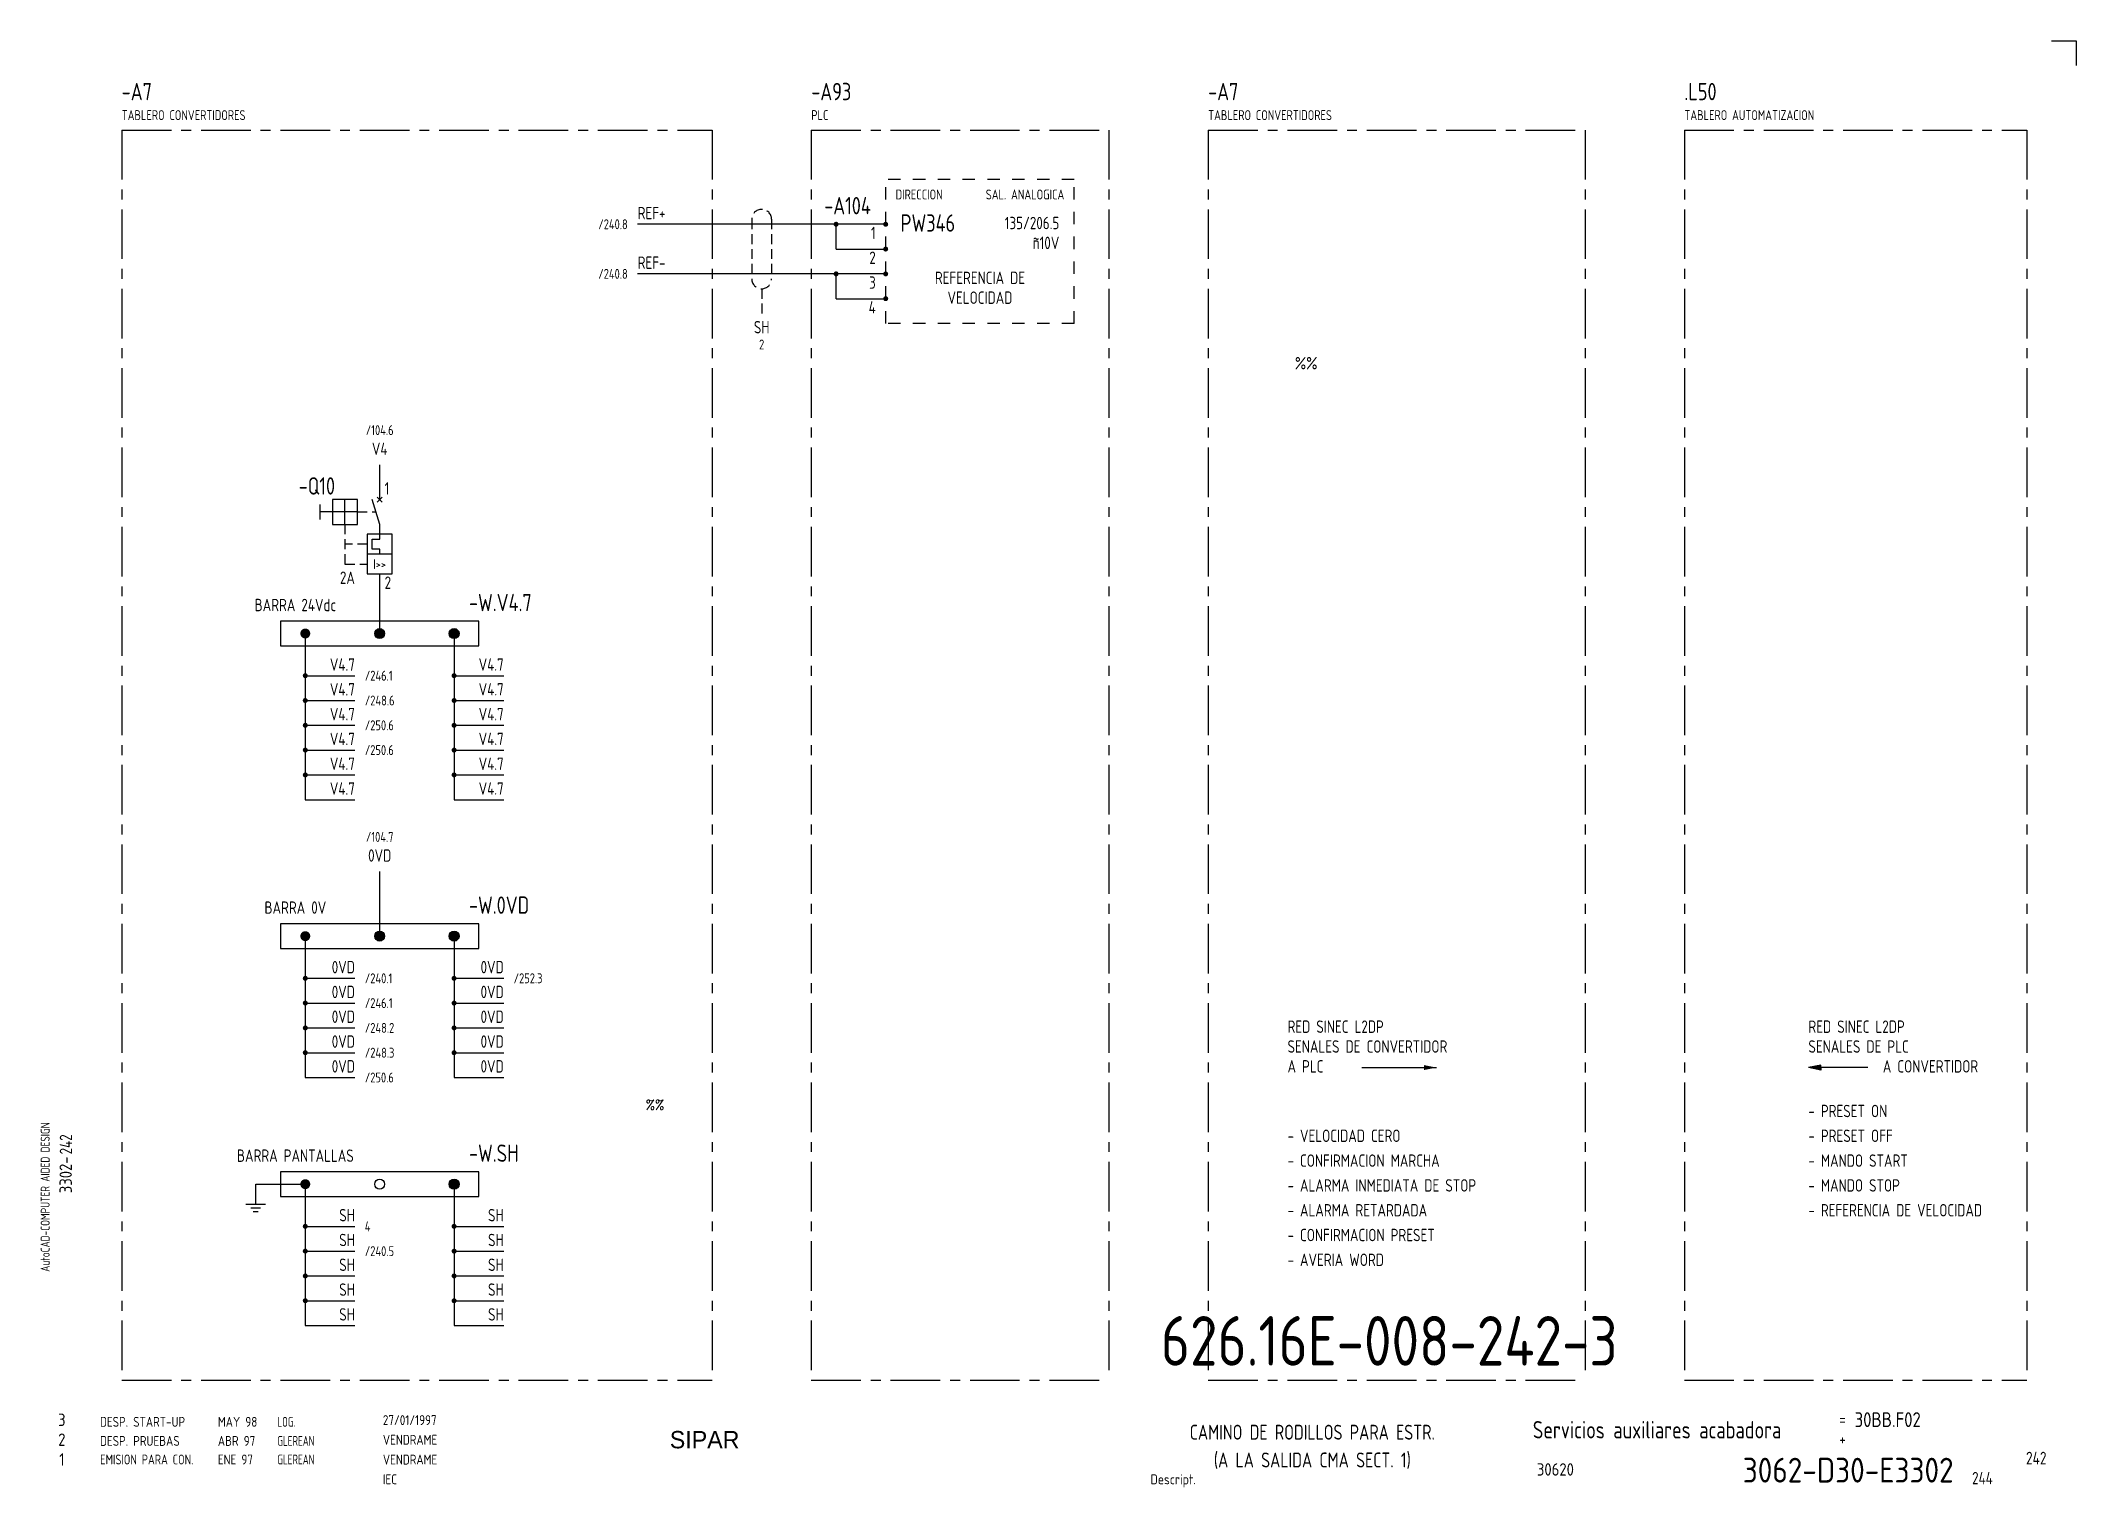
# Model space of a CAD drawing. Extents: x 10 to 420, y 5 to 297.
import ezdxf
from ezdxf.enums import TextEntityAlignment as Align

# ---------------------------------------------------------------- set-up
doc = ezdxf.new("R2010")
doc.units = 0
doc.header["$LTSCALE"] = 8
doc.header["$MEASUREMENT"] = 0
for name, pattern in [('CENTER', [2, 1.25, -0.25, 0.25, -0.25]), ('HIDDEN', [0.375, 0.25, -0.125]), ('HIDDEN1', [0.625, 0.3125, -0.3125])]:
    doc.linetypes.add(name, pattern=pattern)
doc.layers.get('0').update_dxf_attribs({"linetype": 'CONTINUOUS'})
doc.layers.add('CART', color=7, linetype='CONTINUOUS')
doc.styles.add('DIN', font='DIN', dxfattribs={"width": 0.85})
doc.styles.add('SIMPLEX', font='SIMPLEX', dxfattribs={"width": 0.9})
doc.styles.add('UNIV', font='UNIV')

# ---------------------------------------------------------------- blocks, each defined once
blk = doc.blocks.new('WB-FG100')
at = {"layer": 'CART', "color": 1}
for p, q in [((415, 297), (420, 297)), ((420, 297), (420, 292))]:
    blk.add_line(p, q, dxfattribs=at)
at = {"layer": 'CART', "color": 1, "style": 'DIN', "width": 0.8}
blk.add_text('AutoCAD-COMPUTER AIDED DESIGN', height=1.8, rotation=90, dxfattribs=at).set_placement((11.47, 48.84))
at = {"layer": 'CART', "color": 3, "style": 'DIN', "width": 0.8}
for s, p in [('=', (372.24, 17.91)), ('+', (372.24, 13.87))]:
    blk.add_text(s, height=2.5, dxfattribs=at).set_placement(p)
at = {"layer": 'CART', "color": 7, "style": 'DIN', "width": 0.9}
blk.add_attdef('FILE', text='', height=2.5, rotation=90, dxfattribs=at).set_placement((15.95, 68.38), align=Align.CENTER)
for tag, p in [('MOD-3', (13.92, 19)), ('MOD-2', (13.92, 15)), ('MOD-1', (13.92, 11)), ('NR.COMMESSA', (315, 9))]:
    blk.add_attdef(tag, text='', height=2.5, dxfattribs=at).set_placement(p, align=Align.MIDDLE)
at = {"layer": 'CART', "color": 7, "style": 'DIN'}
for tag, width, p in [('REV-3', 0.9, (21.66, 19)), ('DATA-3', 0.9, (45.37, 19)), ('NOME-3', 0.9, (57.37, 19)), ('REV-2', 0.9, (21.66, 15)), ('DATA-2', 0.9, (45.37, 15)), ('NOME-2', 0.9, (57.37, 15)), ('REV-1', 0.9, (21.66, 11)), ('DATA-1', 0.9, (45.37, 11)), ('NOME-1', 0.7, (57.37, 11))]:
    blk.add_attdef(tag, text='', height=2, dxfattribs=dict(at, width=width)).set_placement(p, align=Align.MIDDLE_LEFT)
at = {"layer": 'CART', "color": 7, "style": 'DIN', "width": 0.9}
for tag, p, height in [('DATA', (78.64, 17.94), 2), ('ESECUTORE', (78.64, 13.97), 2), ('CONTROLLORE', (78.64, 9.99), 2), ('SEGUE', (398.93, 5.65), 2.8), ('NORMA', (78.64, 6.01), 2)]:
    blk.add_attdef(tag, p, '', height=height, dxfattribs=at)
at = {"layer": 'CART', "color": 2, "style": 'DIN', "width": 0.9}
for tag, p in [('TITOLO-1/3', (266.5, 18.23)), ('TITOLO-1/2', (266.5, 15.73)), ('TITOLO-2/3', (266.5, 13.18)), ('TITOLO-2/2', (266.5, 10.68)), ('TITOLO-3/3', (266.5, 8.13))]:
    blk.add_attdef(tag, text='', height=3.5, dxfattribs=at).set_placement(p, align=Align.MIDDLE)
at = {"layer": 'CART', "color": 3, "style": 'DIN', "width": 0.9}
blk.add_attdef('ASSIEME', text='', height=3.5, dxfattribs=at).set_placement((334, 17), align=Align.MIDDLE)
at = {"layer": 'CART', "color": 3, "style": 'DIN', "width": 0.85}
for tag, p in [('=', (375.33, 16.63)), ('+', (375.33, 12.76))]:
    blk.add_attdef(tag, text='', height=3, dxfattribs=at).set_placement(p, align=Align.BOTTOM_LEFT)
at = {"layer": 'CART', "color": 3, "style": 'DIN', "width": 0.9}
blk.add_attdef('FOGLIO', text='', height=2.8, dxfattribs=at).set_placement((414.2, 9.56), align=Align.RIGHT)
at = {"layer": 'CART', "color": 2, "style": 'DIN', "width": 0.9}
blk.add_attdef('DISEGNO', text='', height=5, dxfattribs=at).set_placement((395.27, 6.35), align=Align.RIGHT)
at = {"layer": 'CART', "color": 1, "style": 'DIN', "width": 0.9}
blk.add_attdef('TIPOLOGIA', (233.37, 6), '', height=2, dxfattribs=at)
blk = doc.blocks.new('B5-3')
at = {"linetype": 'Continuous', "const_width": 0.5}
blk.add_lwpolyline([(-0.25, 0, 1), (0.25, 0, 1)], format="xyb", close=True, dxfattribs=at)
blk = doc.blocks.new('DESP')
at = {"linetype": 'Continuous', "style": 'DIN'}
for s, width, p in [('DESP. START-UP', 0.85, (21.62, 17.59)), ('MAY 98', 0.85, (45.38, 17.59)), ('LOG.', 0.7, (57.38, 17.59))]:
    blk.add_text(s, height=2, dxfattribs=dict(at, width=width)).set_placement(p)

msp = doc.modelspace()

# ---------------------------------------------------------------- linework, layer by layer
at = {"color": 3, "linetype": 'CENTER'}
for p, q in [((26, 279), (145, 279)), ((26, 279), (26, 27)), ((145, 279), (145, 27)), ((165, 279), (165, 27)), ((165, 279), (225, 279)), ((225, 279), (225, 27)), ((245, 279), (245, 27)), ((245, 279), (321, 279)), ((321, 279), (321, 27)), ((341, 279), (341, 27)), ((341, 279), (410, 279)), ((410, 279), (410, 27)), ((26, 27), (145, 27)), ((165, 27), (225, 27)), ((245, 27), (321, 27)), ((341, 27), (410, 27))]:
    msp.add_line(p, q, dxfattribs=at)
at = {"linetype": 'HIDDEN1'}
for p, q in [((218, 269), (180, 269)), ((180, 240), (180, 269)), ((218, 240), (218, 269)), ((218, 240), (180, 240))]:
    msp.add_line(p, q, dxfattribs=at)
for p, q in [((180, 260), (130, 260)), ((170, 255), (170, 260)), ((170, 255), (180, 255)), ((180, 250), (130, 250)), ((170, 245), (170, 250)), ((170, 245), (180, 245)), ((78, 204.5), (78, 211.5)), ((66, 200.5), (66, 203.5)), ((73.5, 202), (66, 202)), ((73.5, 204.5), (68.5, 204.5)), ((68.5, 204.5), (68.5, 199.5)), ((71, 199.5), (71, 204.5)), ((73.5, 199.5), (73.5, 204.5)), ((78, 199.5), (76.5, 204.5)), ((77.5, 204), (78.5, 205)), ((77.5, 205), (78.5, 204)), ((68.5, 199.5), (73.5, 199.5)), ((80.5, 197.5), (75.5, 197.5)), ((75.5, 197.5), (75.5, 189.5)), ((78, 196.5), (78, 199.5)), ((80.5, 189.5), (80.5, 197.5)), ((80.5, 193.5), (75.5, 193.5)), ((76.5, 194.5), (76.5, 196.5)), ((76.5, 196.5), (78, 196.5)), ((78, 194.5), (76.5, 194.5)), ((78, 193.5), (78, 194.5)), ((75.5, 189.5), (80.5, 189.5)), ((78, 177.5), (78, 189.5)), ((63, 177), (63, 144)), ((93, 177), (93, 144)), ((63, 169), (73, 169)), ((93, 169), (103, 169)), ((63, 164), (73, 164)), ((93, 164), (103, 164)), ((63, 159), (73, 159)), ((93, 159), (103, 159)), ((63, 154), (73, 154)), ((93, 154), (103, 154)), ((63, 149), (73, 149)), ((93, 149), (103, 149)), ((63, 144), (73, 144)), ((93, 144), (103, 144)), ((78, 116.5), (78, 129.5)), ((63, 116.5), (63, 88)), ((93, 116.5), (93, 88)), ((63, 108), (73, 108)), ((93, 108), (103, 108)), ((63, 103), (73, 103)), ((93, 103), (103, 103)), ((63, 98), (73, 98)), ((93, 98), (103, 98)), ((63, 93), (73, 93)), ((93, 93), (103, 93)), ((368.5, 90.5), (366, 90)), ((368.5, 90), (368.5, 90.5)), ((63, 88), (73, 88)), ((63, 88), (73, 88)), ((93, 88), (103, 88)), ((93, 88), (103, 88)), ((276, 90), (291, 90)), ((378, 90), (366, 90)), ((368.5, 89.5), (366, 90)), ((368.5, 90), (368.5, 89.5)), ((53, 66.5), (63, 66.5)), ((53, 62.5), (53, 66.5)), ((63, 66), (63, 38)), ((93, 66), (93, 38)), ((51, 62.5), (55, 62.5)), ((52, 61.75), (54, 61.75)), ((52.5, 61), (53.5, 61)), ((63, 58), (73, 58)), ((93, 58), (103, 58)), ((63, 53), (73, 53)), ((93, 53), (103, 53)), ((63, 48), (73, 48)), ((93, 48), (103, 48)), ((63, 43), (73, 43)), ((93, 43), (103, 43)), ((63, 38), (73, 38)), ((93, 38), (103, 38))]:
    msp.add_line(p, q)
at = {"linetype": 'HIDDEN'}
for p, q in [((153, 261), (153, 249)), ((157, 261), (157, 249)), ((155, 247), (155, 242)), ((73.5, 202), (77.25, 202)), ((71, 199.5), (71, 191.5)), ((75.5, 195.5), (71, 195.5)), ((71, 191.5), (75.5, 191.5))]:
    msp.add_line(p, q, dxfattribs=at)
at = {"color": 2}
for p, q in [((98, 180), (58, 180)), ((58, 180), (58, 175)), ((98, 175), (98, 180)), ((58, 175), (98, 175)), ((98, 119), (58, 119)), ((58, 119), (58, 114)), ((98, 114), (98, 119)), ((58, 114), (98, 114)), ((98, 69), (58, 69)), ((58, 69), (58, 64)), ((98, 64), (98, 69)), ((58, 64), (98, 64))]:
    msp.add_line(p, q, dxfattribs=at)
for points, const_width in [([(169.75, 260, 1), (170.25, 260, 1)], 0.5), ([(169.75, 250, 1), (170.25, 250, 1)], 0.5), ([(62.5, 177.5, 1), (63.5, 177.5, 1)], 1), ([(77.5, 177.5, 1), (78.5, 177.5, 1)], 1), ([(92.5, 177.5, 1), (93.5, 177.5, 1)], 1), ([(62.75, 169, 1), (63.25, 169, 1)], 0.5), ([(92.75, 169, 1), (93.25, 169, 1)], 0.5), ([(62.75, 164, 1), (63.25, 164, 1)], 0.5), ([(92.75, 164, 1), (93.25, 164, 1)], 0.5), ([(62.75, 159, 1), (63.25, 159, 1)], 0.5), ([(92.75, 159, 1), (93.25, 159, 1)], 0.5), ([(62.75, 154, 1), (63.25, 154, 1)], 0.5), ([(92.75, 154, 1), (93.25, 154, 1)], 0.5), ([(62.75, 149, 1), (63.25, 149, 1)], 0.5), ([(92.75, 149, 1), (93.25, 149, 1)], 0.5), ([(62.5, 116.5, 1), (63.5, 116.5, 1)], 1), ([(77.5, 116.5, 1), (78.5, 116.5, 1)], 1), ([(92.5, 116.5, 1), (93.5, 116.5, 1)], 1), ([(62.75, 108, 1), (63.25, 108, 1)], 0.5), ([(92.75, 108, 1), (93.25, 108, 1)], 0.5), ([(62.75, 103, 1), (63.25, 103, 1)], 0.5), ([(92.75, 103, 1), (93.25, 103, 1)], 0.5), ([(62.75, 98, 1), (63.25, 98, 1)], 0.5), ([(92.75, 98, 1), (93.25, 98, 1)], 0.5), ([(62.75, 93, 1), (63.25, 93, 1)], 0.5), ([(92.75, 93, 1), (93.25, 93, 1)], 0.5), ([(62.5, 66.5, 1), (63.5, 66.5, 1)], 1), ([(92.5, 66.5, 1), (93.5, 66.5, 1)], 1), ([(62.75, 58, 1), (63.25, 58, 1)], 0.5), ([(92.75, 58, 1), (93.25, 58, 1)], 0.5), ([(62.75, 53, 1), (63.25, 53, 1)], 0.5), ([(92.75, 53, 1), (93.25, 53, 1)], 0.5), ([(62.75, 48, 1), (63.25, 48, 1)], 0.5), ([(92.75, 48, 1), (93.25, 48, 1)], 0.5), ([(62.75, 43, 1), (63.25, 43, 1)], 0.5), ([(92.75, 43, 1), (93.25, 43, 1)], 0.5)]:
    msp.add_lwpolyline(points, format="xyb", close=True, dxfattribs=dict(const_width=const_width))
for centre in [(78, 177.5), (93, 177.5), (78, 116.5), (93, 116.5), (78, 66.5), (93, 66.5)]:
    msp.add_circle(centre, 1)
at = {"linetype": 'HIDDEN'}
for centre, start, end in [((155, 261), 0, 180), ((155, 249), 180, 0)]:
    msp.add_arc(centre, 2, start, end, dxfattribs=at)
for points in [[(288.5, 89.5), (288.5, 90.5), (291, 90)], [(368.5, 89.5), (368.5, 90.5), (366, 90)]]:
    msp.add_solid(points)

# ---------------------------------------------------------------- block references
for p in [(180, 260), (180, 255), (180, 250), (180, 245)]:
    msp.add_blockref('B5-3', p)
at = {"linetype": 'Continuous'}
msp.add_blockref('DESP', (0, 0), dxfattribs=at)
at = {"layer": 'CART'}
ref = msp.add_blockref('WB-FG100', (0, 0), dxfattribs=at)
ref.add_attrib('TIPOLOGIA', 'Descript.', (233.371, 6.001), dxfattribs={"color": 1, "height": 2, "style": 'DIN', "width": 0.9})
ref.add_attrib('ASSIEME', 'Servicios auxiliares acabadora', dxfattribs={"color": 3, "height": 3.5, "style": 'DIN', "width": 0.8}).set_placement((335.5, 17), align=Align.MIDDLE)
ref.add_attrib('=', '30BB.F02', dxfattribs={"color": 3, "height": 3, "style": 'DIN', "width": 0.85}).set_placement((375.333, 16.63), align=Align.BOTTOM_LEFT)
ref.add_attrib('NR.COMMESSA', '30620', dxfattribs={"color": 7, "height": 2.5, "style": 'DIN', "width": 0.9}).set_placement((315, 9), align=Align.MIDDLE)
ref.add_attrib('DISEGNO', '3062-D30-E3302', dxfattribs={"color": 2, "height": 5, "style": 'DIN', "width": 0.9}).set_placement((395.268, 6.35), align=Align.RIGHT)
ref.add_attrib('DATA', '27/01/1997', (78.64, 17.94), dxfattribs={"color": 7, "height": 2, "style": 'DIN', "width": 0.85})
ref.add_attrib('ESECUTORE', 'VENDRAME', (78.64, 13.97), dxfattribs={"color": 7, "height": 2, "style": 'DIN', "width": 0.85})
ref.add_attrib('CONTROLLORE', 'VENDRAME', (78.64, 9.99), dxfattribs={"color": 7, "height": 2, "style": 'DIN', "width": 0.85})
ref.add_attrib('NORMA', 'IEC', (78.64, 6.01), dxfattribs={"color": 7, "height": 2, "style": 'DIN', "width": 0.85})
ref.add_attrib('MOD-1', '1', dxfattribs={"color": 7, "height": 2.5, "style": 'DIN', "width": 0.9}).set_placement((13.924, 11), align=Align.MIDDLE)
ref.add_attrib('REV-1', 'EMISION PARA CON.', dxfattribs={"color": 7, "height": 2, "style": 'DIN', "width": 0.8}).set_placement((21.658, 11), align=Align.MIDDLE_LEFT)
ref.add_attrib('DATA-1', 'ENE 97', dxfattribs={"color": 7, "height": 2, "style": 'DIN', "width": 0.85}).set_placement((45.368, 11), align=Align.MIDDLE_LEFT)
ref.add_attrib('NOME-1', 'GLEREAN', dxfattribs={"color": 7, "height": 2, "style": 'DIN', "width": 0.7}).set_placement((57.368, 11), align=Align.MIDDLE_LEFT)
ref.add_attrib('MOD-2', '2', dxfattribs={"color": 7, "height": 2.5, "style": 'DIN', "width": 0.9}).set_placement((13.924, 15), align=Align.MIDDLE)
ref.add_attrib('MOD-3', '3', dxfattribs={"color": 7, "height": 2.5, "style": 'DIN', "width": 0.9}).set_placement((13.924, 19), align=Align.MIDDLE)
ref.add_attrib('FILE', '3302-', dxfattribs={"color": 7, "height": 2.5, "rotation": 90, "style": 'DIN', "width": 0.9}).set_placement((15.951, 68.38), align=Align.CENTER)

# ---------------------------------------------------------------- texts
at = {"color": 3, "style": 'DIN', "width": 0.8}
for s, p in [('-A7', (26, 285)), ('-A93', (165, 285)), ('-A7', (245, 285)), ('.L50', (341, 285)), ('PW346', (183, 258.5)), ('-W.V4.7', (96, 182)), ('-W.0VD', (96, 121)), ('-W.SH', (96, 71))]:
    msp.add_text(s, height=3.5, dxfattribs=at).set_placement(p)
at = {"style": 'DIN'}
for s, height, width, p in [('TABLERO CONVERTIDORES', 2, 0.8, (26, 281)), ('PLC', 2, 0.8, (165, 281)), ('TABLERO CONVERTIDORES', 2, 0.8, (245, 281)), ('TABLERO AUTOMATIZACION', 2, 0.8, (341, 281)), ('REF+', 2.5, 0.8, (130, 261)), ('REF-', 2.5, 0.8, (130, 251)), ('%%', 2.5, 0.85, (262.5, 230.75)), ('1', 2.5, 0.8, (79, 205.5)), ('2', 2.5, 0.8, (79, 186.5)), ('/246.1', 2, 0.8, (75, 168)), ('/248.6', 2, 0.8, (75, 163)), ('/250.6', 2, 0.8, (75, 158)), ('/250.6', 2, 0.8, (75, 153)), ('/240.1', 2, 0.8, (75, 107)), ('/252.3', 2, 0.8, (105, 107)), ('/246.1', 2, 0.8, (75, 102)), ('/248.2', 2, 0.8, (75, 97)), ('RED SINEC L2DP', 2.5, 0.8, (261, 97)), ('RED SINEC L2DP', 2.5, 0.8, (366, 97)), ('SENALES DE CONVERTIDOR', 2.5, 0.8, (261, 93)), ('SENALES DE PLC', 2.5, 0.8, (366, 93)), ('/248.3', 2, 0.8, (75, 92)), ('A PLC', 2.5, 0.8, (261, 89)), ('A CONVERTIDOR', 2.5, 0.8, (381, 89)), ('/250.6', 2, 0.8, (75, 87)), ('- PRESET ON', 2.5, 0.8, (366, 80)), ('- VELOCIDAD CERO', 2.5, 0.8, (261, 75)), ('- PRESET OFF', 2.5, 0.8, (366, 75)), ('- CONFIRMACION MARCHA', 2.5, 0.8, (261, 70)), ('- MANDO START', 2.5, 0.8, (366, 70)), ('- ALARMA INMEDIATA DE STOP', 2.5, 0.8, (261, 65)), ('- MANDO STOP', 2.5, 0.8, (366, 65)), ('- ALARMA RETARDADA', 2.5, 0.8, (261, 60)), ('- REFERENCIA DE VELOCIDAD', 2.5, 0.8, (366, 60)), ('4', 2, 0.8, (75, 57)), ('- CONFIRMACION PRESET', 2.5, 0.8, (261, 55)), ('/240.5', 2, 0.8, (75, 52)), ('- AVERIA WORD', 2.5, 0.8, (261, 50)), ('244', 2.5, 0.8, (399, 6))]:
    msp.add_text(s, height=height, dxfattribs=dict(at, width=width)).set_placement(p)
at = {"color": 1, "style": 'DIN', "width": 0.8}
msp.add_text('DIRECCION', height=2, dxfattribs=at).set_placement((182, 265))
msp.add_text('SAL. ANALOGICA', height=2, dxfattribs=at).set_placement((216, 265), align=Align.RIGHT)
at = {"color": 3, "style": 'DIN', "width": 0.8}
for s, height, p in [('-A104', 3.5, (177, 262)), ('-Q10', 3.5, (69, 205.5)), ('242', 2.56, (414, 10))]:
    msp.add_text(s, height=height, dxfattribs=at).set_placement(p, align=Align.RIGHT)
at = {"style": 'DIN', "width": 0.8}
for s, height, p in [('/240.8', 2, (128, 259)), ('1', 2.5, (178, 257)), ('135/206.5', 2.5, (215, 259)), ('2', 2.5, (178, 252)), ('ñ10V', 2.5, (215, 255)), ('/240.8', 2, (128, 249)), ('3', 2.5, (178, 247)), ('4', 2.5, (178, 242)), ('2A', 2.5, (73, 187.5)), ('V4.7', 2.5, (73, 170)), ('V4.7', 2.5, (103, 170)), ('V4.7', 2.5, (73, 165)), ('V4.7', 2.5, (103, 165)), ('V4.7', 2.5, (73, 160)), ('V4.7', 2.5, (103, 160)), ('V4.7', 2.5, (73, 155)), ('V4.7', 2.5, (103, 155)), ('V4.7', 2.5, (73, 150)), ('V4.7', 2.5, (103, 150)), ('V4.7', 2.5, (73, 145)), ('V4.7', 2.5, (103, 145)), ('0VD', 2.5, (73, 109)), ('0VD', 2.5, (103, 109)), ('0VD', 2.5, (73, 104)), ('0VD', 2.5, (103, 104)), ('0VD', 2.5, (73, 99)), ('0VD', 2.5, (103, 99)), ('0VD', 2.5, (73, 94)), ('0VD', 2.5, (103, 94)), ('0VD', 2.5, (73, 89)), ('0VD', 2.5, (103, 89)), ('SH', 2.5, (73, 59)), ('SH', 2.5, (103, 59)), ('SH', 2.5, (73, 54)), ('SH', 2.5, (103, 54)), ('SH', 2.5, (73, 49)), ('SH', 2.5, (103, 49)), ('SH', 2.5, (73, 44)), ('SH', 2.5, (103, 44)), ('SH', 2.5, (73, 39)), ('SH', 2.5, (103, 39))]:
    msp.add_text(s, height=height, dxfattribs=at).set_placement(p, align=Align.RIGHT)
for s, height, p in [('REFERENCIA DE', 2.5, (199, 247.952)), ('VELOCIDAD', 2.5, (199, 243.952)), ('SH', 2.5, (155, 238)), ('2', 2, (155, 234.762)), ('/104.6', 2, (78, 217.5)), ('V4', 2.5, (78, 213.5)), ('I>>', 2, (78, 190.5)), ('BARRA 24Vdc', 2.5, (61, 182)), ('/104.7', 2, (78, 135.5)), ('0VD', 2.5, (78, 131.5)), ('BARRA 0V', 2.5, (61, 121)), ('BARRA PANTALLAS', 2.5, (61, 71))]:
    msp.add_text(s, height=height, dxfattribs=at).set_placement(p, align=Align.CENTER)
at = {"color": 7, "linetype": 'Continuous', "style": 'SIMPLEX', "width": 0.9}
msp.add_text('%%', height=2, dxfattribs=at).set_placement((133.5, 82.5), align=Align.MIDDLE)
at = {"style": 'DIN', "width": 0.8}
msp.add_text('242', height=2.5, rotation=90, dxfattribs=at).set_placement((16, 72.5))
at = {"color": 3, "style": 'DIN', "width": 0.8}
for s, p in [('CAMINO DE RODILLOS PARA ESTR.', (266, 15)), ('(A LA SALIDA CMA SECT. 1)', (266, 9.4))]:
    msp.add_text(s, height=3, dxfattribs=at).set_placement(p, align=Align.CENTER)
at = {"linetype": 'Continuous', "style": 'DIN'}
for s, width, p in [('DESP. PRUEBAS', 0.85, (21.625, 13.75)), ('ABR 97', 0.85, (45.375, 13.75)), ('GLEREAN', 0.7, (57.375, 13.75))]:
    msp.add_text(s, height=2, dxfattribs=dict(at, width=width)).set_placement(p)
at = {"color": 2, "insert": (235.469, 39.915), "char_height": 10, "width": 111.04113, "attachment_point": 1, "style": 'DIN'}
msp.add_mtext('626.16E-008-242-3', dxfattribs=at)
at = {"layer": 'CART', "color": 2, "linetype": 'Continuous', "style": 'UNIV'}
msp.add_text('SIPAR', height=3.5, dxfattribs=at).set_placement((143.5, 13.25), align=Align.CENTER)

doc.saveas('drawing.dxf')
